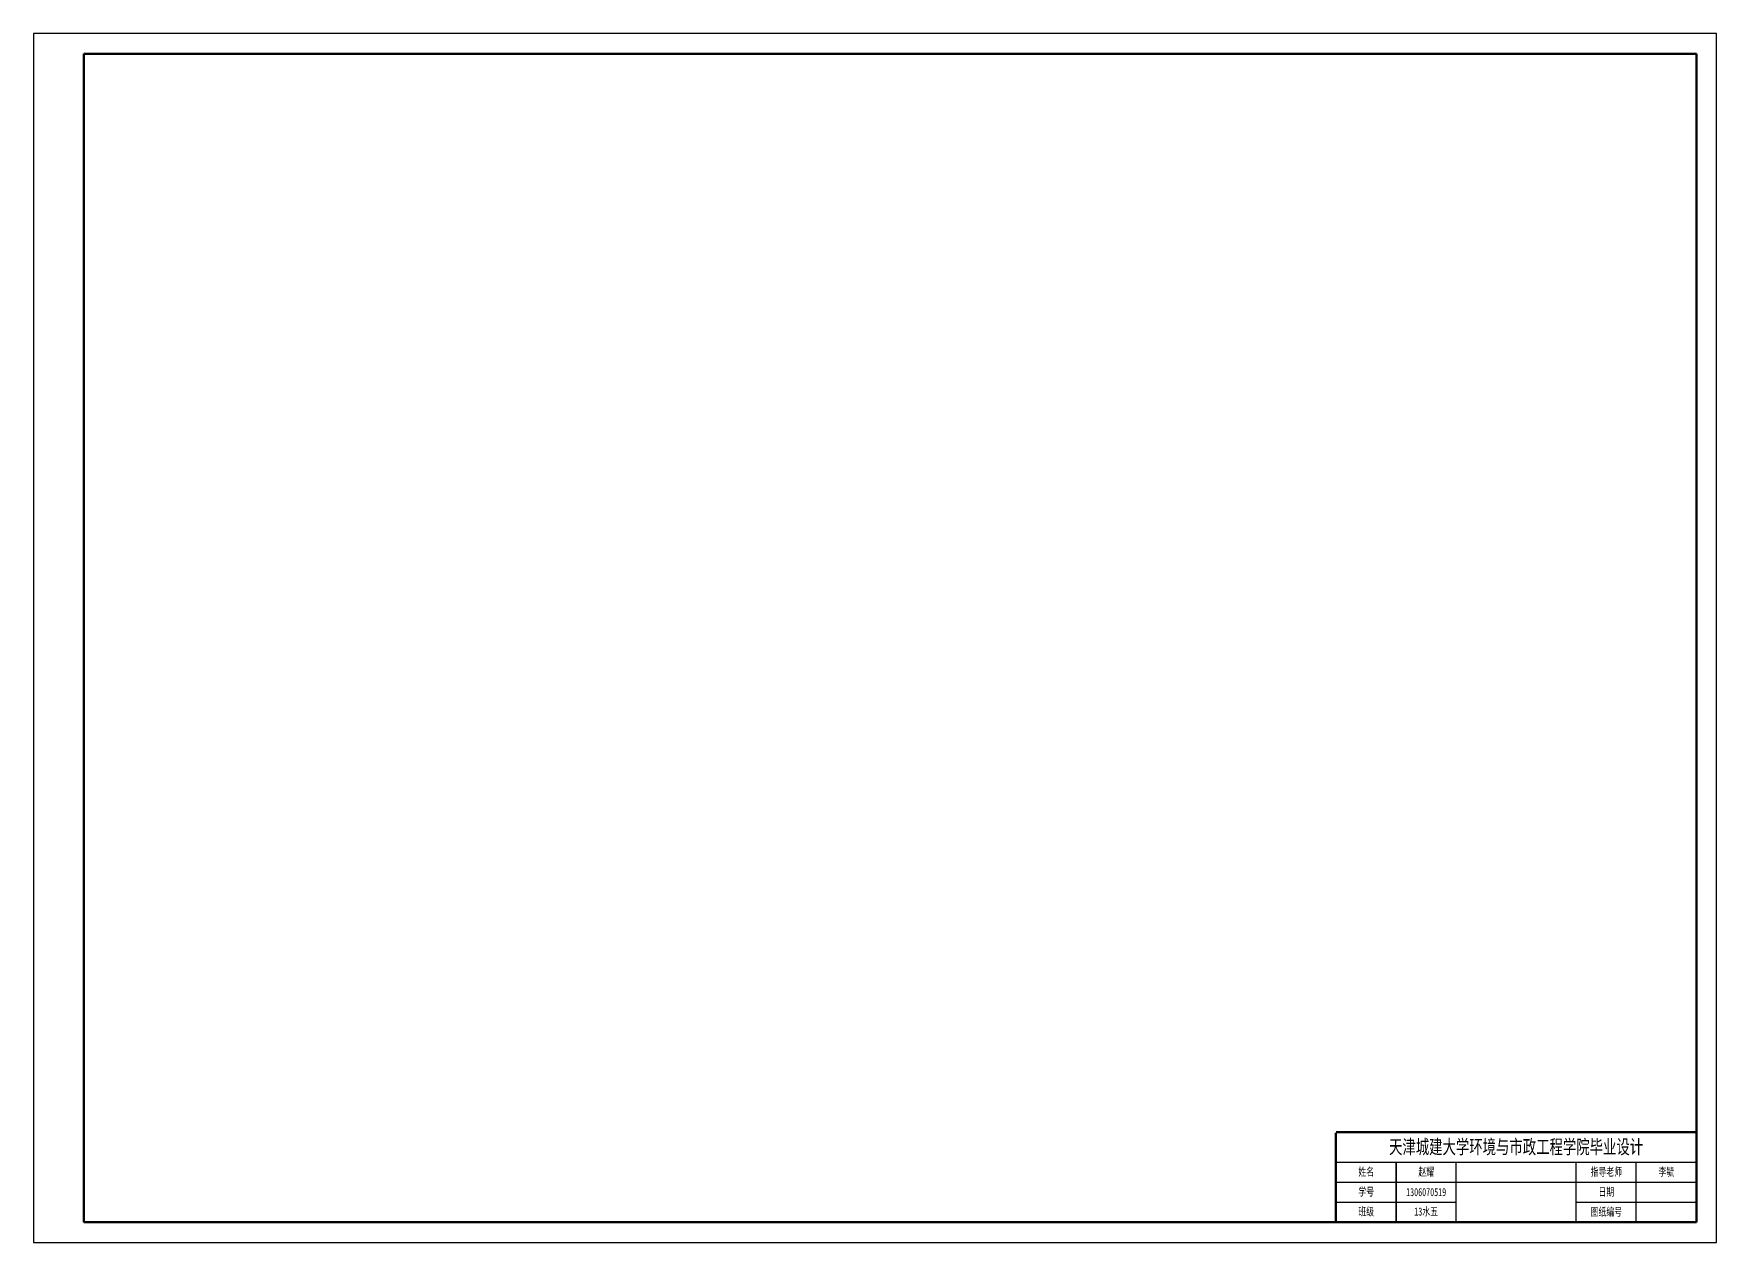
# Model space of a CAD drawing. Header units: millimetres. Extents: x -1157 to 5248, y -43968 to 1732.
# Drawn here: x 687 to 1528, y 1082 to 1686 of the extents above; entities that cross this region are included whole.
import ezdxf

# ---------------------------------------------------------------- set-up
doc = ezdxf.new("R2010")
doc.units = ezdxf.units.MM
doc.layers.add('图层1', color=7, linetype='Continuous', lineweight=53)
doc.layers.add('文字', color=7, linetype='Continuous')
doc.styles.add('4', font='simfang.ttf', dxfattribs={"width": 0.7, "height": 4})

msp = doc.modelspace()

# ---------------------------------------------------------------- linework, layer by layer
at = {"lineweight": -3}
for p, q in [((1528.39067, 1685.81207), (687.39067, 1685.81207)), ((687.39067, 1685.81207), (687.39067, 1081.81207)), ((1338.39067, 1121.81207), (1368.39067, 1121.81207)), ((1368.39067, 1121.81207), (1368.39067, 1091.88993)), ((1398.39067, 1091.88993), (1398.39067, 1121.79989)), ((1398.31748, 1091.99692), (1398.31748, 1106.99692)), ((1368.39067, 1091.88993), (1398.39067, 1091.88993))]:
    msp.add_line(p, q, dxfattribs=at)
for p, q in [((1528.39067, 1081.81207), (1528.39067, 1685.81207)), ((687.39067, 1081.81207), (1528.39067, 1081.81207))]:
    msp.add_line(p, q)
at = {"lineweight": 50}
for p in [(1518.39067, 1675.81207), (712.39067, 1091.81207)]:
    msp.add_line(p, (712.39067, 1675.81207), dxfattribs=at)
at = {"lineweight": 53}
msp.add_line((1338.21663, 1136.48397), (1338.21663, 1091.81207), dxfattribs=at)
at = {"layer": '图层1'}
for p, q in [((1518.39067, 1091.81207), (1518.39067, 1675.81207)), ((1338.39067, 1136.81207), (1518.39067, 1136.81207)), ((712.39067, 1091.81207), (1518.39067, 1091.81207)), ((1518.39067, 1091.81207), (1338.39067, 1091.81207))]:
    msp.add_line(p, q, dxfattribs=at)
at = {"layer": '文字'}
for p, q in [((1338.39067, 1121.81207), (1518.39067, 1121.81207)), ((1368.38409, 1091.96068), (1368.38409, 1121.96068)), ((1458.39067, 1091.81207), (1458.39067, 1121.81207)), ((1488.39067, 1091.81207), (1488.39067, 1121.81207)), ((1338.39067, 1111.81207), (1518.39067, 1111.81207)), ((1338.38409, 1101.96068), (1398.38409, 1101.96068)), ((1458.39067, 1101.81207), (1518.39067, 1101.81207))]:
    msp.add_line(p, q, dxfattribs=at)

# ---------------------------------------------------------------- texts
at = {"ltscale": 0.1, "attachment_point": 5, "style": '4'}
for s, insert, char_height, width in [('天津城建大学环境与市政工程学院毕业设计', (1428.30365, 1129.14802), 7, 180.174035), ('姓名', (1353.39067, 1116.81207), 4, 30), ('赵耀', (1383.39067, 1116.81207), 4, 30), ('指导老师', (1473.39067, 1116.81207), 4, 30), ('李毓', (1503.39067, 1116.81207), 4, 30), ('学号', (1353.38738, 1106.88638), 4, 29.9934225), ('1306070519', (1383.35408, 1106.88638), 4, 29.926812), ('日期', (1473.39067, 1106.81207), 4, 30), ('班级', (1353.38409, 1096.96068), 4, 30), ('13水五', (1383.35408, 1096.9788), 4, 29.926812), ('图纸编号', (1473.39067, 1096.81207), 4, 30)]:
    msp.add_mtext(s, dxfattribs=dict(at, insert=insert, char_height=char_height, width=width))

doc.saveas('drawing.dxf')
